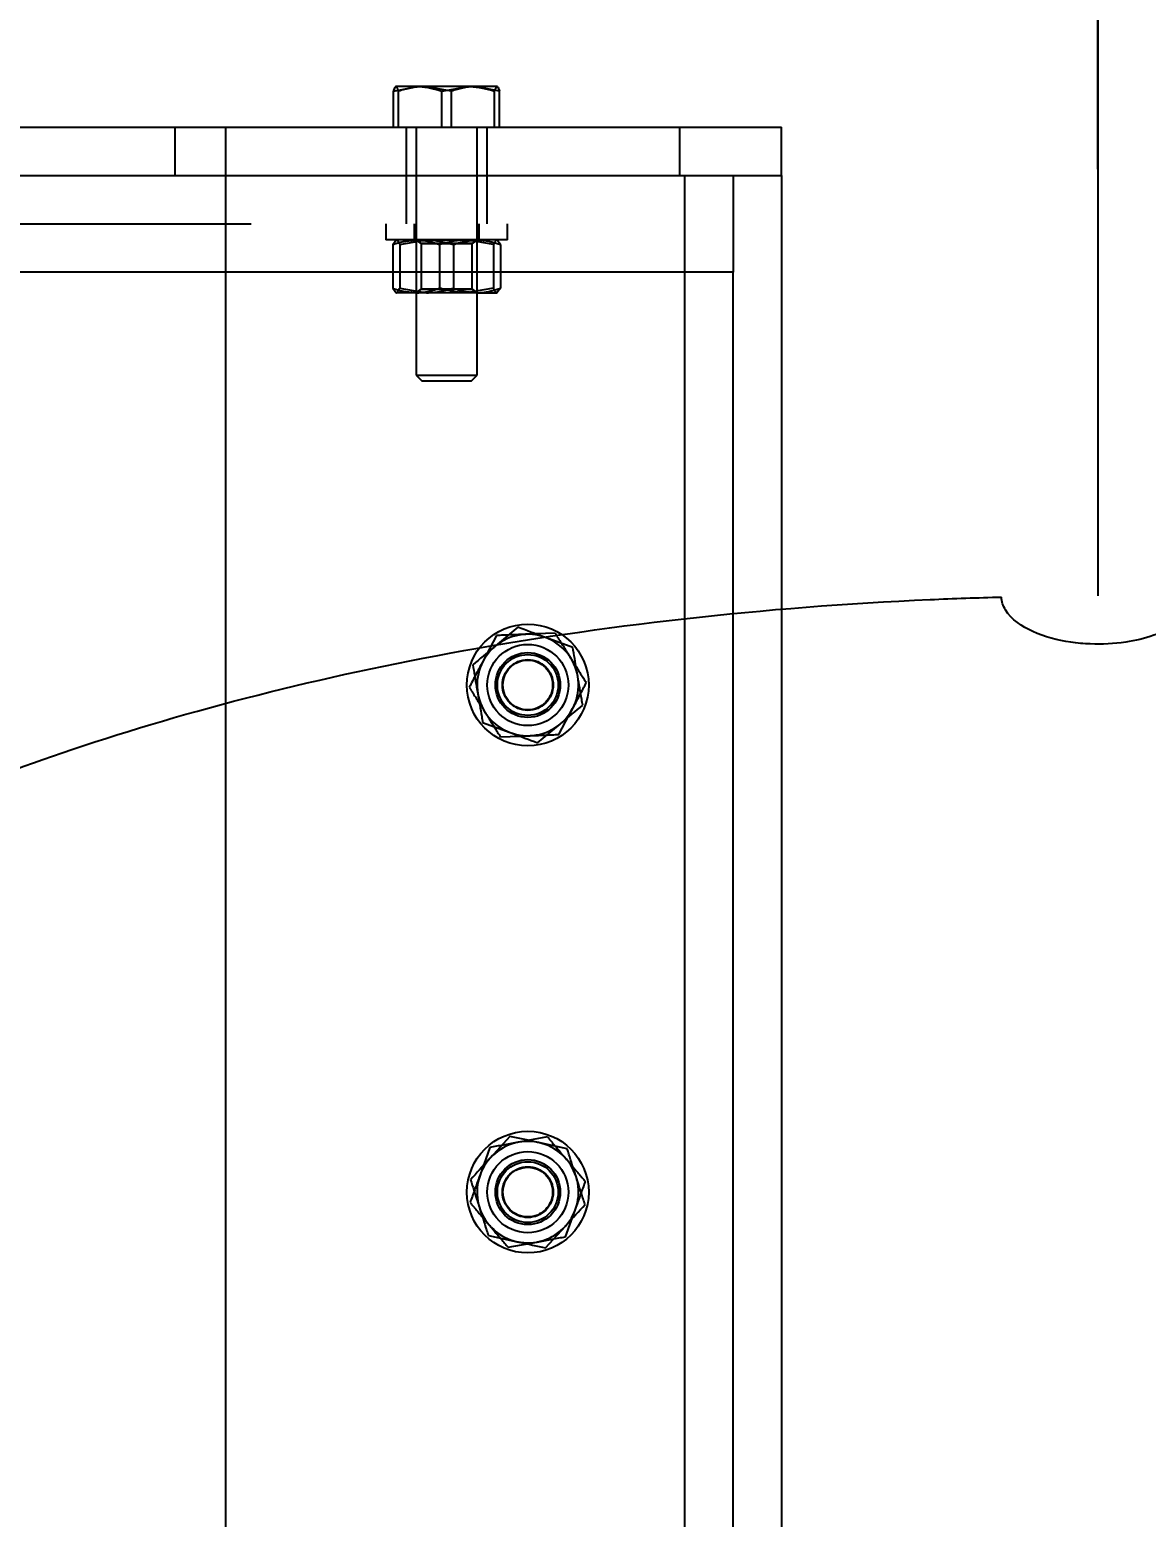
# Model space of a CAD drawing. Header units: metres. Extents: x 0 to 63075, y 0 to 44550.
# Drawn here: x 40081.6 to 40191.7, y 35916 to 36062.6 of the extents above; entities that cross this region are included whole.
import ezdxf

# ---------------------------------------------------------------- set-up
doc = ezdxf.new("R2010")
doc.units = ezdxf.units.M
doc.header["$LTSCALE"] = 75
doc.linetypes.add('HIDDEN2', pattern=[4.7625, 3.175, -1.5875])
for name, color, linetype in [('SDM', 7, 'Continuous'), ('SL1', 8, 'Continuous'), ('SL4', 4, 'Continuous'), ('ST1', 7, 'HIDDEN2')]:
    doc.layers.add(name, color=color, linetype=linetype)
doc.styles.add('ROMANS', font='ROMANS.SHX')
doc.dimstyles.new('75___1-75', dxfattribs={"dimscale": 75, "dimtxt": 2.5, "dimasz": 2, "dimexe": 1.5, "dimexo": 1, "dimgap": 0.5, "dimtad": 1, "dimdec": 0, "dimzin": 12, "dimtxsty": 'ROMANS', "dimcen": 0, "dimclrd": 256, "dimclre": 256, "dimclrt": 3, "dimazin": 3, "dimtfac": 1, "dimtdec": 0, "dimtmove": 0, "dimatfit": 0, "dimfxl": 1, "dimlwd": -1, "dimlwe": -1, "dimarcsym": 0})

# ---------------------------------------------------------------- blocks, each defined once
blk = doc.blocks.new('A$C32abaae3')
at = {"layer": 'SL1', "extrusion": (2.28848e-17, 1, 0)}
for p, q in [((13803.12, 7971.96), (13803.12, 7803.69)), ((13803.12, 7845.75), (13803.12, 7971.96)), ((13803.11, 7803.69), (13803.1, 7803.69)), ((13803.11, 7803.69), (13803.1, 7803.69))]:
    blk.add_line(p, q, dxfattribs=at)
at = {"layer": 'SL1'}
for points, knots in [([(13494.43, 7808.58), (13496, 7814.74), (13497.96, 7820.74), (13507.55, 7844.97), (13518.12, 7861.11), (13546.53, 7893.42), (13565.59, 7908.04), (13608.55, 7933.24), (13632.85, 7943.42), (13684.32, 7959.23), (13711.51, 7964.81), (13760.36, 7970.7), (13781.73, 7971.96), (13803.1, 7971.96)], [3.268342, 3.268342, 3.268342, 3.268342, 3.33702, 3.33702, 3.555753, 3.555753, 3.847507, 3.847507, 4.161667, 4.161667, 4.475826, 4.475826, 4.712315, 4.712315, 4.712315, 4.712315]), ([(13662.91, 7769.41), (13665.93, 7771.69), (13669.98, 7774.33), (13681.95, 7780.81), (13690.79, 7784.7), (13712.28, 7792.06), (13725.24, 7795.45), (13754.12, 7800.77), (13770.2, 7802.59), (13788.91, 7803.42), (13791.25, 7803.5), (13793.6, 7803.56)], [3.7269491, 3.7269491, 3.7269491, 3.7269491, 3.8874955, 3.8874955, 4.1122031, 4.1122031, 4.3594179, 4.3594179, 4.6236769, 4.6236769, 4.6614178, 4.6614178, 4.6614178, 4.6614178]), ([(13812.64, 7803.69), (13812.64, 7803.69), (13812.64, 7803.69), (13812.64, 7803.67), (13812.64, 7803.63), (13812.64, 7803.55), (13812.64, 7803.49), (13812.61, 7803.28), (13812.58, 7803.11), (13812.45, 7802.7), (13812.33, 7802.45), (13812, 7801.95), (13811.79, 7801.7), (13811.23, 7801.16), (13810.86, 7800.89), (13809.89, 7800.3), (13809.26, 7800.02), (13807.72, 7799.48), (13806.79, 7799.26), (13804.7, 7798.95), (13803.52, 7798.89), (13801.72, 7798.96), (13801.07, 7799.02), (13799.15, 7799.31), (13797.87, 7799.63), (13795.65, 7800.65), (13794.6, 7801.33), (13793.78, 7802.68), (13793.62, 7803.12), (13793.6, 7803.56), (13793.6, 7803.56), (13793.6, 7803.56)], [265.00766, 265.00766, 265.00766, 265.00766, 265.008353, 265.008353, 265.093774, 265.093774, 265.256568, 265.256568, 265.747008, 265.747008, 266.567241, 266.567241, 267.537969, 267.537969, 268.892408, 268.892408, 270.942212, 270.942212, 273.789055, 273.789055, 277.278895, 277.278895, 279.220426, 279.220426, 283.105015, 283.105015, 286.533637, 286.533637, 287.854707, 287.854707, 287.859659, 287.859659, 287.859659, 287.859659])]:
    blk.add_open_spline(points, degree=3, knots=knots, dxfattribs=at)
blk = doc.blocks.new('*D23')
at = {"layer": 'Defpoints', "color": 0, "transparency": 16777216}
for p in [(40155.71, 36889.88), (41302.95, 36889.88), (40155.71, 36053.03)]:
    blk.add_point(p, dxfattribs=at)
at = {"layer": 'SDM', "transparency": 16777216}
for p, q in [((40155.71, 36128.03), (40155.71, 37002.38)), ((41302.95, 36964.88), (41302.95, 37002.38)), ((41152.95, 36889.88), (40305.71, 36889.88))]:
    blk.add_line(p, q, dxfattribs=at)
for points in [[(40305.71, 36914.88), (40305.71, 36864.88), (40155.71, 36889.88)], [(41152.95, 36914.88), (41152.95, 36864.88), (41302.95, 36889.88)]]:
    blk.add_solid(points, dxfattribs=at)
at = {"layer": 'SDM', "color": 3, "transparency": 16777216, "insert": (40729.33, 37021.13), "char_height": 187.5, "attachment_point": 5, "style": 'ROMANS'}
blk.add_mtext('1147', dxfattribs=at)
blk = doc.blocks.new('*D24')
at = {"layer": 'Defpoints', "color": 0, "transparency": 16777216}
for p in [(35481.24, 36889.88), (35481.24, 36053.03), (40155.71, 36053.03)]:
    blk.add_point(p, dxfattribs=at)
at = {"layer": 'SDM', "transparency": 16777216}
for p, q in [((35481.24, 36128.03), (35481.24, 37002.38)), ((40155.71, 36128.03), (40155.71, 37002.38)), ((40005.71, 36889.88), (35631.24, 36889.88))]:
    blk.add_line(p, q, dxfattribs=at)
for points in [[(35631.24, 36914.88), (35631.24, 36864.88), (35481.24, 36889.88)], [(40005.71, 36914.88), (40005.71, 36864.88), (40155.71, 36889.88)]]:
    blk.add_solid(points, dxfattribs=at)
at = {"layer": 'SDM', "color": 3, "transparency": 16777216, "insert": (37818.48, 37021.13), "char_height": 187.5, "attachment_point": 5, "style": 'ROMANS'}
blk.add_mtext('4674', dxfattribs=at)
blk = doc.blocks.new('A$C6e6623c1')
at = {"layer": 'SL4'}
for p, q in [((4636.25, 1733.67), (4638.62, 1734.11)), ((4636.25, 1730.11), (4636.25, 1733.67)), ((4636.48, 1734.11), (4636.46, 1734.1)), ((4643.6, 1734.11), (4638.62, 1734.11)), ((4640.99, 1733.67), (4643.6, 1734.11)), ((4640.99, 1730.11), (4640.99, 1733.67)), ((4646.46, 1734.11), (4643.6, 1734.11)), ((4646.21, 1730.11), (4646.21, 1733.67)), ((4646.49, 1734.1), (4646.48, 1734.11)), ((4646.7, 1730.11), (4646.7, 1733.67)), ((4459.48, 1730.11), (4614.72, 1730.11)), ((4614.72, 1725.35), (4614.72, 1730.11)), ((4614.72, 1730.11), (4619.72, 1730.11)), ((4619.72, 1725.35), (4619.72, 1730.11)), ((4619.72, 1730.11), (4664.48, 1730.11)), ((4664.48, 1725.35), (4664.48, 1730.11)), ((4664.48, 1730.11), (4674.48, 1730.11)), ((4674.48, 1725.35), (4674.48, 1730.11)), ((3669.71, 1725.35), (4614.72, 1725.35)), ((4459.48, 1725.35), (4614.72, 1725.35)), ((4614.72, 1725.35), (4619.71, 1725.35)), ((4619.71, 1481.35), (4619.71, 1725.35)), ((4619.71, 1725.35), (4664.95, 1725.35)), ((4664.95, 1481.35), (4664.95, 1725.35)), ((4664.95, 1725.35), (4674.48, 1725.35)), ((4674.48, 1725.35), (4674.48, 1481.35)), ((4619.71, 1715.82), (3669.71, 1715.82)), ((4648.5, 1680.8), (4646.28, 1678.96)), ((4653.92, 1678.8), (4651.21, 1679.8)), ((4645.03, 1671.42), (4647.74, 1670.42)), ((4650.45, 1669.42), (4652.67, 1671.26)), ((4647.71, 1630.61), (4645.77, 1628.47)), ((4653.36, 1629.38), (4650.53, 1630)), ((4645.59, 1620.84), (4648.42, 1620.22)), ((4651.24, 1619.61), (4653.18, 1621.75))]:
    blk.add_line(p, q, dxfattribs=at)
for centre, start, end in [((4649.48, 1675.11), 69.7022, 129.7022), ((4649.48, 1675.11), 9.7022, 69.7022), ((4649.48, 1675.11), 129.7022, 189.7022), ((4649.48, 1675.11), 309.7022, 9.7022), ((4649.48, 1675.11), 189.7022, 249.7022), ((4649.48, 1675.11), 249.7022, 309.7022), ((4649.48, 1625.11), 77.7634, 137.7634), ((4649.48, 1625.11), 17.7634, 77.7634), ((4649.48, 1625.11), 137.7634, 197.7634), ((4649.48, 1625.11), 317.7634, 17.7634), ((4649.48, 1625.11), 197.7634, 257.7634), ((4649.48, 1625.11), 257.7634, 317.7634)]:
    blk.add_arc(centre, 5, start, end, dxfattribs=at)
for points, knots in [([(4638.62, 1734.11), (4638.67, 1734.11), (4639.47, 1734.11), (4640.26, 1733.88), (4640.99, 1733.67)], [0, 0, 0, 0, 0.070201, 1, 1, 1, 1]), ([(4643.6, 1734.11), (4643.66, 1734.11), (4644.54, 1734.11), (4645.41, 1733.88), (4646.21, 1733.67)], [0, 0, 0, 0, 0.0702006, 1, 1, 1, 1]), ([(4646.21, 1733.67), (4646.27, 1733.85), (4646.36, 1734.09), (4646.44, 1734.11), (4646.46, 1734.11)], [0, 0, 0, 0, 0.7681507, 1, 1, 1, 1]), ([(4646.46, 1734.11), (4646.52, 1734.06), (4646.61, 1733.98), (4646.68, 1733.72), (4646.7, 1733.67)], [0, 0, 0, 0, 0.7889992, 1, 1, 1, 1]), ([(4651.21, 1679.8), (4651.15, 1679.82), (4650.23, 1680.16), (4649.34, 1680.49), (4648.5, 1680.8)], [0, 0, 0, 0, 0.070201, 1, 1, 1, 1]), ([(4646.28, 1678.96), (4646.23, 1678.91), (4645.48, 1678.29), (4644.74, 1677.68), (4644.06, 1677.11)], [0, 0, 0, 0, 0.070201, 1, 1, 1, 1]), ([(4654.4, 1675.95), (4654.37, 1676.18), (4654.2, 1677.14), (4654.04, 1678.08), (4653.92, 1678.8)], [0, 0, 0, 0, 0.231849, 1, 1, 1, 1]), ([(4644.06, 1677.11), (4644.18, 1676.39), (4644.34, 1675.45), (4644.51, 1674.49), (4644.55, 1674.27)], [0, 0, 0, 0, 0.768151, 1, 1, 1, 1]), ([(4654.89, 1673.11), (4654.86, 1673.3), (4654.7, 1674.23), (4654.53, 1675.19), (4654.4, 1675.95)], [0, 0, 0, 0, 0.211001, 1, 1, 1, 1]), ([(4644.55, 1674.27), (4644.68, 1673.51), (4644.84, 1672.54), (4645, 1671.62), (4645.03, 1671.42)], [0, 0, 0, 0, 0.788999, 1, 1, 1, 1]), ([(4652.67, 1671.26), (4652.72, 1671.31), (4653.47, 1671.93), (4654.21, 1672.54), (4654.89, 1673.11)], [0, 0, 0, 0, 0.0702006, 1, 1, 1, 1]), ([(4647.74, 1670.42), (4647.8, 1670.4), (4648.72, 1670.06), (4649.61, 1669.73), (4650.45, 1669.42)], [0, 0, 0, 0, 0.0702006, 1, 1, 1, 1]), ([(4650.53, 1630), (4650.47, 1630.01), (4649.52, 1630.22), (4648.58, 1630.42), (4647.71, 1630.61)], [0, 0, 0, 0, 0.070201, 1, 1, 1, 1]), ([(4645.77, 1628.47), (4645.73, 1628.42), (4645.07, 1627.7), (4644.43, 1626.99), (4643.83, 1626.33)], [0, 0, 0, 0, 0.070201, 1, 1, 1, 1]), ([(4654.24, 1626.64), (4654.17, 1626.85), (4653.87, 1627.78), (4653.58, 1628.69), (4653.36, 1629.38)], [0, 0, 0, 0, 0.231849, 1, 1, 1, 1]), ([(4655.12, 1623.89), (4655.06, 1624.08), (4654.77, 1624.97), (4654.47, 1625.9), (4654.24, 1626.64)], [0, 0, 0, 0, 0.211001, 1, 1, 1, 1]), ([(4643.83, 1626.33), (4644.06, 1625.64), (4644.35, 1624.73), (4644.64, 1623.8), (4644.71, 1623.58)], [0, 0, 0, 0, 0.768151, 1, 1, 1, 1]), ([(4644.71, 1623.58), (4644.95, 1622.85), (4645.25, 1621.92), (4645.53, 1621.02), (4645.59, 1620.84)], [0, 0, 0, 0, 0.788999, 1, 1, 1, 1]), ([(4653.18, 1621.75), (4653.22, 1621.8), (4653.88, 1622.52), (4654.52, 1623.23), (4655.12, 1623.89)], [0, 0, 0, 0, 0.0702006, 1, 1, 1, 1]), ([(4648.42, 1620.22), (4648.48, 1620.21), (4649.43, 1620), (4650.37, 1619.8), (4651.24, 1619.61)], [0, 0, 0, 0, 0.070201, 1, 1, 1, 1])]:
    blk.add_open_spline(points, degree=3, knots=knots, dxfattribs=at)
at = {"layer": 'ST1'}
for p, q in [((4638.62, 1734.11), (4636.48, 1734.11)), ((4636.74, 1730.11), (4636.74, 1733.67)), ((4641.96, 1733.67), (4639.35, 1734.11)), ((4641.96, 1730.11), (4641.96, 1733.67)), ((4646.7, 1733.67), (4644.33, 1734.11)), ((4646.46, 1734.11), (4646.4, 1734.09)), ((4646.48, 1734.11), (4646.46, 1734.11)), ((4614.72, 1725.35), (4614.72, 1730.11)), ((4637.48, 1730.11), (4637.48, 1725.35)), ((4638.48, 1730.11), (4638.48, 1705.67)), ((4644.48, 1705.67), (4644.48, 1730.11)), ((4645.48, 1725.35), (4645.48, 1730.11)), ((4664.48, 1725.35), (4664.48, 1730.11)), ((4637.48, 1725.35), (4637.48, 1720.59)), ((4645.48, 1720.59), (4645.48, 1725.35)), ((4664.95, 1481.35), (4664.95, 1725.35)), ((4669.71, 1725.35), (4669.71, 1722.29)), ((4669.71, 1722.29), (4669.71, 1715.82)), ((3669.71, 1720.59), (4669.71, 1720.59)), ((4635.48, 1720.59), (4635.48, 1718.99)), ((4638.28, 1720.59), (4638.28, 1718.99)), ((4644.68, 1718.99), (4644.68, 1720.59)), ((4647.48, 1718.99), (4647.48, 1720.59)), ((4642.95, 1718.99), (4635.48, 1718.99)), ((4636.17, 1718.54), (4636.51, 1718.99)), ((4636.85, 1718.54), (4639.5, 1718.99)), ((4638.48, 1718.99), (4638.48, 1718.96)), ((4638.48, 1718.99), (4638.98, 1718.64)), ((4644.48, 1718.96), (4638.48, 1718.96)), ((4638.48, 1718.96), (4638.98, 1718.61)), ((4647.48, 1718.99), (4642.95, 1718.99)), ((4646.1, 1718.54), (4643.45, 1718.99)), ((4643.98, 1718.64), (4644.48, 1718.99)), ((4643.98, 1718.61), (4644.48, 1718.96)), ((4646.78, 1718.54), (4646.44, 1718.99)), ((4636.17, 1718.54), (4636.17, 1714.23)), ((4636.85, 1718.54), (4636.85, 1714.23)), ((4639.98, 1718.64), (4638.98, 1718.64)), ((4638.98, 1718.64), (4638.98, 1718.61)), ((4642.97, 1718.61), (4638.98, 1718.61)), ((4638.98, 1718.61), (4638.98, 1714.14)), ((4643.98, 1718.64), (4639.98, 1718.64)), ((4640.79, 1718.54), (4640.79, 1714.23)), ((4642.16, 1718.54), (4642.16, 1714.23)), ((4643.98, 1718.61), (4642.97, 1718.61)), ((4643.98, 1718.61), (4643.98, 1718.64)), ((4643.98, 1714.14), (4643.98, 1718.61)), ((4646.1, 1718.54), (4646.1, 1714.23)), ((4646.78, 1718.54), (4646.78, 1714.23)), ((4669.71, 1715.82), (3669.71, 1715.82)), ((4669.71, 1715.82), (4619.71, 1715.82)), ((4669.71, 1490.88), (4669.71, 1715.82)), ((4636.17, 1714.23), (4636.51, 1713.79)), ((4639.5, 1713.79), (4636.51, 1713.79)), ((4636.85, 1714.23), (4639.5, 1713.79)), ((4638.98, 1714.16), (4638.48, 1713.81)), ((4638.98, 1714.14), (4638.48, 1713.79)), ((4639.68, 1713.81), (4638.48, 1713.81)), ((4638.98, 1714.16), (4643.98, 1714.16)), ((4638.98, 1714.14), (4643.98, 1714.14)), ((4644.47, 1713.79), (4639.5, 1713.79)), ((4639.68, 1713.81), (4644.48, 1713.81)), ((4646.1, 1714.23), (4643.45, 1713.79)), ((4644.48, 1713.81), (4643.98, 1714.16)), ((4644.48, 1713.79), (4643.98, 1714.14)), ((4644.47, 1713.79), (4646.47, 1713.79)), ((4646.78, 1714.23), (4646.44, 1713.79)), ((4638.48, 1705.67), (4644.48, 1705.67)), ((4638.48, 1705.67), (4639.03, 1705.11)), ((4639.03, 1705.11), (4643.92, 1705.11)), ((4643.92, 1705.11), (4644.48, 1705.67)), ((4646.4, 1679.99), (4645.05, 1677.44)), ((4652.17, 1680.22), (4649.28, 1680.11)), ((4652.55, 1670.23), (4653.9, 1672.78)), ((4646.78, 1670), (4649.67, 1670.11)), ((4645.74, 1629.51), (4644.77, 1626.8)), ((4651.42, 1630.55), (4648.58, 1630.03)), ((4653.21, 1620.71), (4654.18, 1623.42)), ((4647.53, 1619.67), (4650.37, 1620.19))]:
    blk.add_line(p, q, dxfattribs=at)
for centre, radius in [((4649.48, 1675.11), 6), ((4649.48, 1675.11), 4), ((4649.48, 1675.11), 3.2), ((4649.48, 1675.11), 3), ((4649.48, 1675.11), 2.5), ((4649.48, 1675.11), 2.45), ((4649.48, 1625.11), 6), ((4649.48, 1625.11), 4), ((4649.48, 1625.11), 3.2), ((4649.48, 1625.11), 3), ((4649.48, 1625.11), 2.5), ((4649.48, 1625.11), 2.45)]:
    blk.add_circle(centre, radius, dxfattribs=at)
for points, knots in [([(4636.49, 1734.11), (4636.47, 1734.11), (4636.39, 1734.09), (4636.31, 1733.85), (4636.25, 1733.67)], [0, 0, 0, 0, 0.231849, 1, 1, 1, 1]), ([(4636.25, 1733.67), (4636.31, 1733.86), (4636.38, 1734.07), (4636.45, 1734.09), (4636.46, 1734.1)], [0, 0, 0, 0, 0.898106, 1, 1, 1, 1]), ([(4636.74, 1733.67), (4636.72, 1733.72), (4636.64, 1733.98), (4636.56, 1734.06), (4636.49, 1734.11)], [0, 0, 0, 0, 0.211001, 1, 1, 1, 1]), ([(4639.35, 1734.11), (4639.29, 1734.11), (4638.41, 1734.11), (4637.54, 1733.88), (4636.74, 1733.67)], [0, 0, 0, 0, 0.070201, 1, 1, 1, 1]), ([(4644.33, 1734.11), (4644.28, 1734.11), (4643.48, 1734.11), (4642.69, 1733.88), (4641.96, 1733.67)], [0, 0, 0, 0, 0.070201, 1, 1, 1, 1]), ([(4636.17, 1718.54), (4636.36, 1718.61), (4637.12, 1718.87), (4637.9, 1718.94), (4638.48, 1718.99)], [0, 0, 0, 0, 0.2575513, 1, 1, 1, 1]), ([(4636.51, 1718.99), (4636.52, 1718.99), (4636.63, 1718.98), (4636.75, 1718.75), (4636.85, 1718.54)], [0, 0, 0, 0, 0.070201, 1, 1, 1, 1]), ([(4638.48, 1718.99), (4638.69, 1718.98), (4639.47, 1718.96), (4640.24, 1718.72), (4640.79, 1718.54)], [0, 0, 0, 0, 0.2686336, 1, 1, 1, 1]), ([(4639.5, 1718.99), (4639.57, 1718.99), (4640.46, 1718.98), (4641.34, 1718.75), (4642.16, 1718.54)], [0, 0, 0, 0, 0.070201, 1, 1, 1, 1]), ([(4643.45, 1718.99), (4643.38, 1718.99), (4642.49, 1718.98), (4641.61, 1718.75), (4640.79, 1718.54)], [0, 0, 0, 0, 0.070201, 1, 1, 1, 1]), ([(4642.16, 1718.54), (4642.35, 1718.61), (4643.1, 1718.87), (4643.89, 1718.94), (4644.47, 1718.99)], [0, 0, 0, 0, 0.2575513, 1, 1, 1, 1]), ([(4644.47, 1718.99), (4644.68, 1718.98), (4645.46, 1718.96), (4646.22, 1718.72), (4646.78, 1718.54)], [0, 0, 0, 0, 0.2686336, 1, 1, 1, 1]), ([(4646.44, 1718.99), (4646.43, 1718.99), (4646.32, 1718.98), (4646.2, 1718.75), (4646.1, 1718.54)], [0, 0, 0, 0, 0.070201, 1, 1, 1, 1]), ([(4636.17, 1714.23), (4636.36, 1714.17), (4637.12, 1713.9), (4637.9, 1713.84), (4638.48, 1713.79)], [0, 0, 0, 0, 0.2575513, 1, 1, 1, 1]), ([(4636.51, 1713.79), (4636.52, 1713.79), (4636.63, 1713.79), (4636.75, 1714.02), (4636.85, 1714.23)], [0, 0, 0, 0, 0.070201, 1, 1, 1, 1]), ([(4638.48, 1713.79), (4638.69, 1713.79), (4639.47, 1713.82), (4640.24, 1714.06), (4640.79, 1714.23)], [0, 0, 0, 0, 0.2686336, 1, 1, 1, 1]), ([(4639.5, 1713.79), (4639.57, 1713.79), (4640.46, 1713.79), (4641.34, 1714.02), (4642.16, 1714.23)], [0, 0, 0, 0, 0.070201, 1, 1, 1, 1]), ([(4643.45, 1713.79), (4643.38, 1713.79), (4642.49, 1713.79), (4641.61, 1714.02), (4640.79, 1714.23)], [0, 0, 0, 0, 0.070201, 1, 1, 1, 1]), ([(4642.16, 1714.23), (4642.35, 1714.17), (4643.1, 1713.9), (4643.89, 1713.84), (4644.47, 1713.79)], [0, 0, 0, 0, 0.257551, 1, 1, 1, 1]), ([(4644.47, 1713.79), (4644.68, 1713.79), (4645.46, 1713.82), (4646.22, 1714.06), (4646.78, 1714.23)], [0, 0, 0, 0, 0.268634, 1, 1, 1, 1]), ([(4646.44, 1713.79), (4646.43, 1713.79), (4646.32, 1713.79), (4646.2, 1714.02), (4646.1, 1714.23)], [0, 0, 0, 0, 0.070201, 1, 1, 1, 1]), ([(4649.28, 1680.11), (4649.21, 1680.1), (4648.24, 1680.07), (4647.28, 1680.03), (4646.4, 1679.99)], [0, 0, 0, 0, 0.070201, 1, 1, 1, 1]), ([(4652.17, 1680.22), (4652.29, 1680.01), (4652.8, 1679.22), (4653.32, 1678.39), (4653.7, 1677.78)], [0, 0, 0, 0, 0.257551, 1, 1, 1, 1]), ([(4645.05, 1677.44), (4645.02, 1677.38), (4644.56, 1676.52), (4644.12, 1675.67), (4643.71, 1674.89)], [0, 0, 0, 0, 0.0702006, 1, 1, 1, 1]), ([(4653.7, 1677.78), (4653.84, 1677.55), (4654.37, 1676.73), (4654.87, 1675.92), (4655.24, 1675.33)], [0, 0, 0, 0, 0.268634, 1, 1, 1, 1]), ([(4653.9, 1672.78), (4653.93, 1672.84), (4654.39, 1673.7), (4654.83, 1674.55), (4655.24, 1675.33)], [0, 0, 0, 0, 0.070201, 1, 1, 1, 1]), ([(4643.71, 1674.89), (4643.84, 1674.68), (4644.34, 1673.88), (4644.86, 1673.06), (4645.25, 1672.44)], [0, 0, 0, 0, 0.257551, 1, 1, 1, 1]), ([(4645.25, 1672.44), (4645.39, 1672.22), (4645.91, 1671.4), (4646.41, 1670.59), (4646.78, 1670)], [0, 0, 0, 0, 0.2686336, 1, 1, 1, 1]), ([(4649.67, 1670.11), (4649.74, 1670.12), (4650.71, 1670.15), (4651.67, 1670.19), (4652.55, 1670.23)], [0, 0, 0, 0, 0.070201, 1, 1, 1, 1]), ([(4648.58, 1630.03), (4648.51, 1630.02), (4647.56, 1629.84), (4646.62, 1629.67), (4645.74, 1629.51)], [0, 0, 0, 0, 0.070201, 1, 1, 1, 1]), ([(4651.42, 1630.55), (4651.58, 1630.36), (4652.19, 1629.64), (4652.82, 1628.9), (4653.29, 1628.34)], [0, 0, 0, 0, 0.2575513, 1, 1, 1, 1]), ([(4653.29, 1628.34), (4653.46, 1628.14), (4654.09, 1627.4), (4654.71, 1626.67), (4655.16, 1626.14)], [0, 0, 0, 0, 0.268634, 1, 1, 1, 1]), ([(4644.77, 1626.8), (4644.74, 1626.73), (4644.42, 1625.81), (4644.09, 1624.92), (4643.79, 1624.08)], [0, 0, 0, 0, 0.070201, 1, 1, 1, 1]), ([(4654.18, 1623.42), (4654.21, 1623.49), (4654.53, 1624.41), (4654.86, 1625.3), (4655.16, 1626.14)], [0, 0, 0, 0, 0.070201, 1, 1, 1, 1]), ([(4643.79, 1624.08), (4643.95, 1623.89), (4644.56, 1623.18), (4645.19, 1622.43), (4645.66, 1621.88)], [0, 0, 0, 0, 0.2575513, 1, 1, 1, 1]), ([(4645.66, 1621.88), (4645.83, 1621.68), (4646.46, 1620.93), (4647.08, 1620.21), (4647.53, 1619.67)], [0, 0, 0, 0, 0.268634, 1, 1, 1, 1]), ([(4650.37, 1620.19), (4650.44, 1620.2), (4651.39, 1620.38), (4652.33, 1620.55), (4653.21, 1620.71)], [0, 0, 0, 0, 0.070201, 1, 1, 1, 1])]:
    blk.add_open_spline(points, degree=3, knots=knots, dxfattribs=at)

msp = doc.modelspace()

# ---------------------------------------------------------------- block references
at = {"layer": 'SDM'}
for name, p in [('A$C32abaae3', (26383.8, 28203.14)), ('A$C6e6623c1', (35481.24, 34322.92))]:
    msp.add_blockref(name, p, dxfattribs=at)

# ---------------------------------------------------------------- dimensions: what is measured, and where the dimension line sits
dim = msp.add_linear_dim(base=(35481.24, 36889.88), p1=(40155.71, 36053.03), p2=(35481.24, 36053.03), dimstyle='75___1-75', override={"dimtmove": 1}, dxfattribs=at)
dim.commit()
dim.dimension.update_dxf_attribs({"geometry": '*D24', "text_midpoint": (37818.48, 37021.13)})
dim = msp.add_linear_dim(base=(40155.71, 36889.88), p1=(41302.95, 36889.88), p2=(40155.71, 36053.03), dimstyle='75___1-75', dxfattribs=at)
dim.commit()
dim.dimension.update_dxf_attribs({"geometry": '*D23', "text_midpoint": (40729.33, 36889.88), "dimtype": 160})

doc.saveas('drawing.dxf')
